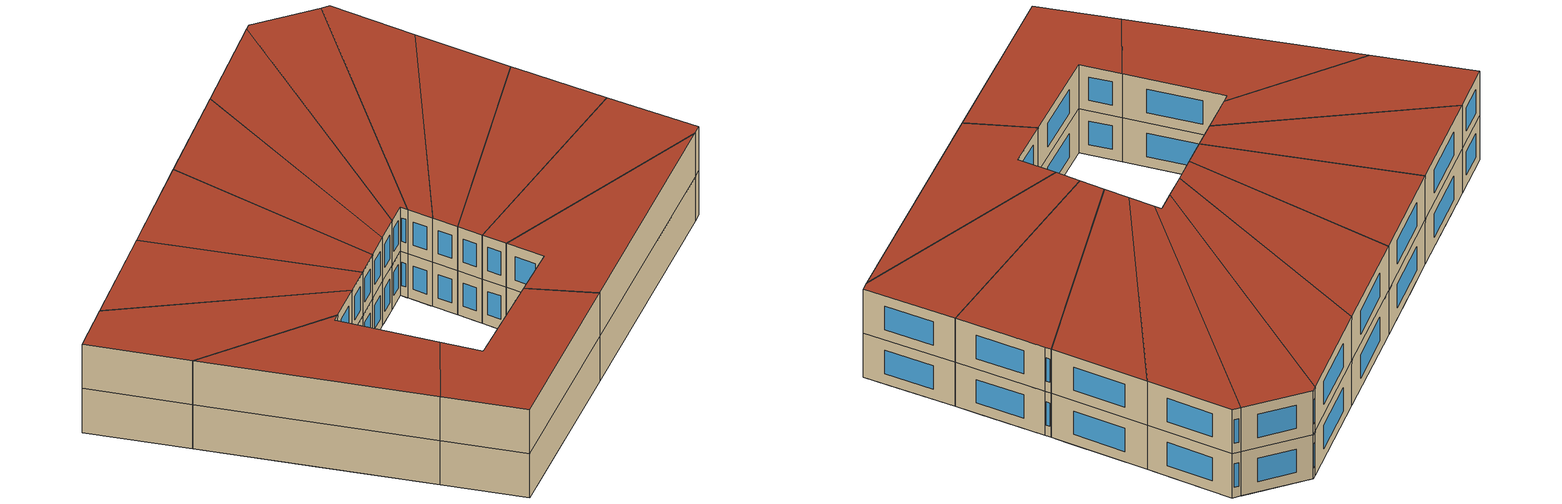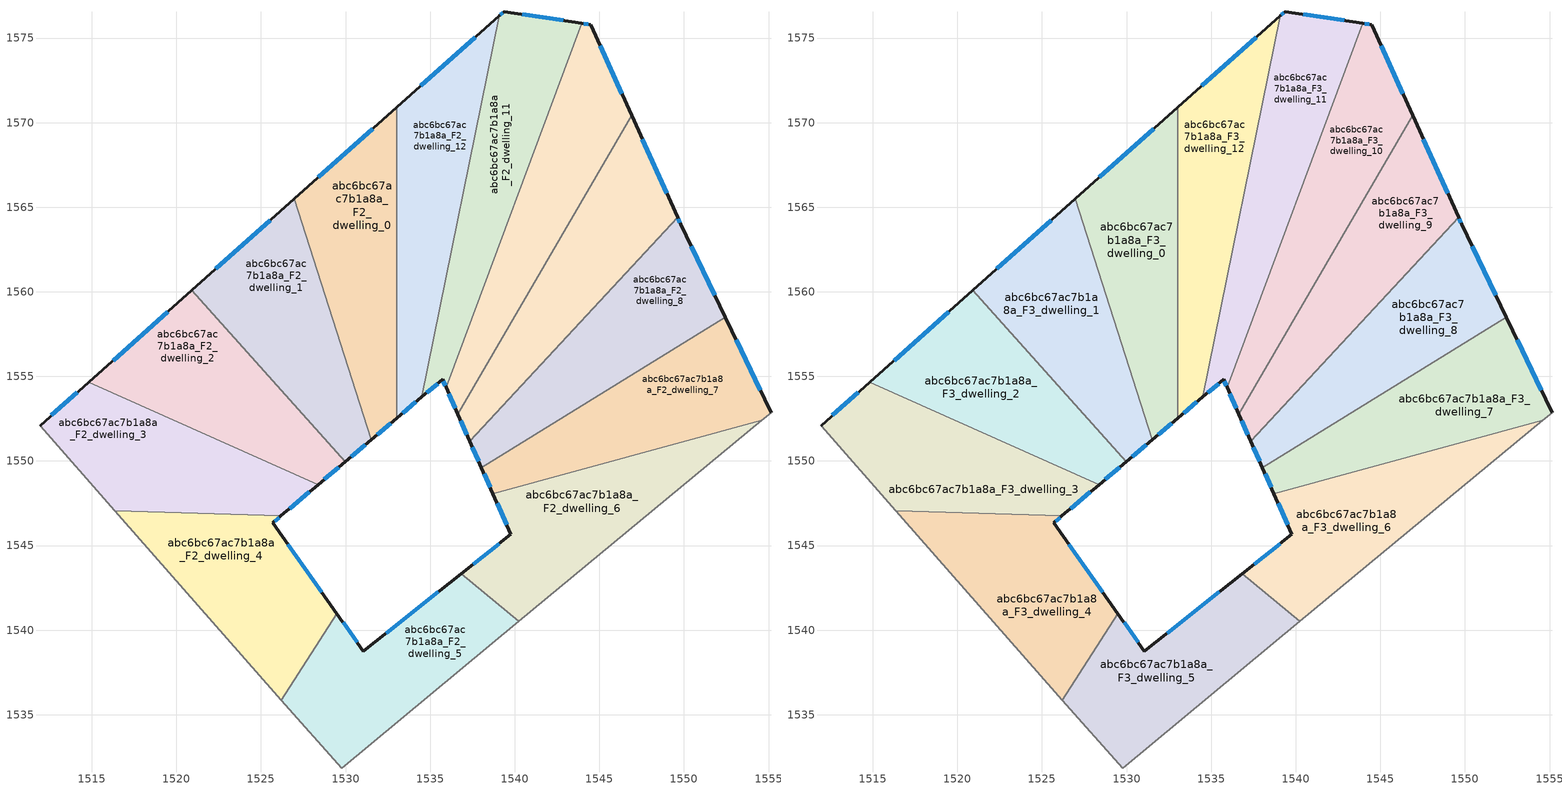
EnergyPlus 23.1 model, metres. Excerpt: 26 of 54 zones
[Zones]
abc6bc67ac7b1a8a_F2_dwelling_0
 floor to abc6bc67ac7b1a8a_F1_dwelling_0 (EU_floor_Construction): 1533.03,1570.91 1533.03,1552.54 1531.82,1551.51 1528.15,1566.55 z6
 floor to abc6bc67ac7b1a8a_F1_dwelling_1 (EU_floor_Construction): 1528.15,1566.55 1531.82,1551.51 1531.52,1551.26 1526.98,1565.5 z6
 wall outside (EU_wall_Construction): 1531.52,1551.26 1533.03,1552.54 / 1533.03,1570.91 1526.97,1565.5 z6:9
 wall to abc6bc67ac7b1a8a_F2_dwelling_1 (EU_wall_Construction): 1526.97,1565.5 1531.52,1551.26 z6:9
 wall to abc6bc67ac7b1a8a_F2_dwelling_12 (EU_wall_Construction): 1533.03,1552.54 1533.03,1570.91 z6:9
 window (EU_Window_Construction): 1531.88,1551.56 1532.68,1552.24 / 1531.61,1569.64 1528.4,1566.77 z6.7:8.3
abc6bc67ac7b1a8a_F2_dwelling_1
 floor to abc6bc67ac7b1a8a_F1_dwelling_1 (EU_floor_Construction): 1526.98,1565.5 1531.52,1551.26 1530.39,1550.3 1522.52,1561.53 z6
 floor to abc6bc67ac7b1a8a_F1_dwelling_2 (EU_floor_Construction): 1522.52,1561.53 1530.39,1550.3 1529.97,1549.95 1520.91,1560.09 z6
 wall outside (EU_wall_Construction): 1529.97,1549.95 1531.52,1551.26 / 1526.97,1565.5 1520.91,1560.09 z6:9
 wall to abc6bc67ac7b1a8a_F2_dwelling_2 (EU_wall_Construction): 1520.91,1560.09 1529.97,1549.95 z6:9
 window (EU_Window_Construction): 1530.34,1550.26 1531.16,1550.95 / 1525.55,1564.23 1522.33,1561.36 z6.7:8.3
abc6bc67ac7b1a8a_F2_dwelling_10
 floor adiabatic (EU_floor_Construction): 1544.48,1575.79 1546.65,1570.98 1536.58,1552.9 1535.94,1554.34 1543.95,1575.87 z6
 floor to abc6bc67ac7b1a8a_F1_dwelling_10 (EU_floor_Construction): 1546.65,1570.98 1546.9,1570.43 1536.64,1552.75 1536.58,1552.9 z6
 wall outside (EU_wall_Construction): 1535.94,1554.34 1536.64,1552.75 / 1546.9,1570.43 1544.48,1575.79 1543.95,1575.87 z6:9
 wall to abc6bc67ac7b1a8a_F2_dwelling_11 (EU_wall_Construction): 1543.95,1575.87 1535.94,1554.34 z6:9
 wall to abc6bc67ac7b1a8a_F2_dwelling_9 (EU_wall_Construction): 1536.64,1552.75 1546.9,1570.43 z6:9
 window (EU_Window_Construction): 1536.1,1553.97 1536.48,1553.13 / 1544.36,1575.81 1544.07,1575.86 / 1546.33,1571.69 1545.05,1574.54 z6.7:8.3
abc6bc67ac7b1a8a_F2_dwelling_11
 floor to abc6bc67ac7b1a8a_F1_dwelling_12 (EU_floor_Construction): 1543.85,1575.89 1535.92,1554.38 1535.73,1554.82 1534.58,1553.85 1539.39,1576.56 z6
 floor to abc6bc67ac7b1a8a_F1_dwelling_13 (EU_floor_Construction): 1539.39,1576.56 1534.58,1553.85 1534.51,1553.78 1539.08,1576.31 1539.37,1576.57 z6
 floor to abc6bc67ac7b1a8a_F1_dwelling_11 (EU_floor_Construction): 1543.95,1575.87 1535.94,1554.34 1535.92,1554.38 1543.85,1575.89 z6
 wall outside (EU_wall_Construction): 1534.51,1553.78 1535.73,1554.82 1535.94,1554.34 / 1543.95,1575.87 1539.37,1576.57 1539.08,1576.31 z6:9
 wall to abc6bc67ac7b1a8a_F2_dwelling_12 (EU_wall_Construction): 1539.08,1576.31 1534.51,1553.78 z6:9
 window (EU_Window_Construction): 1535.78,1554.71 1535.89,1554.46 / 1534.79,1554.03 1535.44,1554.57 / 1539.3,1576.51 1539.15,1576.37 / 1542.87,1576.04 1540.44,1576.4 z6.7:8.3
abc6bc67ac7b1a8a_F2_dwelling_12
 floor to abc6bc67ac7b1a8a_F1_dwelling_13 (EU_floor_Construction): 1539.08,1576.31 1534.51,1553.78 1533.22,1552.69 1533.78,1571.57 z6
 floor to abc6bc67ac7b1a8a_F1_dwelling_0 (EU_floor_Construction): 1533.78,1571.57 1533.22,1552.69 1533.03,1552.54 1533.03,1570.91 z6
 wall outside (EU_wall_Construction): 1533.03,1552.54 1534.51,1553.78 / 1539.08,1576.31 1533.03,1570.91 z6:9
 window (EU_Window_Construction): 1533.38,1552.83 1534.16,1553.49 / 1537.66,1575.04 1534.45,1572.18 z6.7:8.3
abc6bc67ac7b1a8a_F2_dwelling_2
 floor to abc6bc67ac7b1a8a_F1_dwelling_2 (EU_floor_Construction): 1520.91,1560.09 1529.97,1549.95 1528.92,1549.07 1516.88,1556.49 z6
 floor to abc6bc67ac7b1a8a_F1_dwelling_3 (EU_floor_Construction): 1528.92,1549.07 1528.38,1548.61 1514.83,1554.67 1516.88,1556.49 z6
 wall outside (EU_wall_Construction): 1528.38,1548.61 1529.97,1549.95 / 1520.91,1560.09 1514.83,1554.67 z6:9
 wall to abc6bc67ac7b1a8a_F2_dwelling_3 (EU_wall_Construction): 1514.83,1554.67 1528.38,1548.61 z6:9
 window (EU_Window_Construction): 1528.76,1548.92 1529.6,1549.64 / 1519.48,1558.82 1516.26,1555.94 z6.7:8.3
abc6bc67ac7b1a8a_F2_dwelling_3
 floor to abc6bc67ac7b1a8a_F1_dwelling_3 (EU_floor_Construction): 1528.38,1548.61 1527.4,1547.78 1512.88,1551.01 1511.94,1552.08 1514.83,1554.67 z6
 floor to abc6bc67ac7b1a8a_F1_dwelling_4 (EU_floor_Construction): 1527.4,1547.78 1526.18,1546.75 1516.36,1547.07 1512.88,1551.01 z6
 wall outside (EU_wall_Construction): 1526.18,1546.75 1528.38,1548.61 / 1514.83,1554.67 1511.94,1552.08 z6:9
 wall to abc6bc67ac7b1a8a_F2_dwelling_4 (EU_wall_Construction): 1516.35,1547.07 1526.18,1546.75 z6:9
 wall adiabatic (EU_wall_Construction): 1511.94,1552.08 1516.35,1547.07 z6:9
 window (EU_Window_Construction): 1526.7,1547.19 1527.87,1548.17 / 1514.15,1554.06 1512.62,1552.69 z6.7:8.3
abc6bc67ac7b1a8a_F2_dwelling_4
 floor to abc6bc67ac7b1a8a_F1_dwelling_4 (EU_floor_Construction): 1526.18,1546.75 1525.69,1546.34 1527.34,1544.01 1521.37,1541.36 1516.36,1547.07 z6
 floor to abc6bc67ac7b1a8a_F1_dwelling_5 (EU_floor_Construction): 1527.34,1544.01 1529.48,1540.98 1526.21,1535.86 1521.37,1541.36 z6
 wall outside (EU_wall_Construction): 1529.48,1540.98 1525.69,1546.34 1526.18,1546.75 z6:9
 wall to abc6bc67ac7b1a8a_F2_dwelling_5 (EU_wall_Construction): 1526.21,1535.86 1529.48,1540.98 z6:9
 wall adiabatic (EU_wall_Construction): 1516.35,1547.07 1526.21,1535.86 z6:9
 window (EU_Window_Construction): 1525.81,1546.43 1526.07,1546.65 / 1528.59,1542.24 1526.58,1545.08 z6.7:8.3
abc6bc67ac7b1a8a_F2_dwelling_5
 floor to abc6bc67ac7b1a8a_F1_dwelling_5 (EU_floor_Construction): 1532.24,1539.69 1531.49,1533.26 1529.76,1531.83 1526.21,1535.86 1529.48,1540.98 1531.06,1538.75 z6
 floor to abc6bc67ac7b1a8a_F1_dwelling_6 (EU_floor_Construction): 1540.25,1540.51 1531.49,1533.26 1532.24,1539.69 1536.85,1543.35 z6
 wall outside (EU_wall_Construction): 1536.85,1543.35 1531.06,1538.75 1529.48,1540.98 z6:9
 wall to abc6bc67ac7b1a8a_F2_dwelling_6 (EU_wall_Construction): 1540.25,1540.51 1536.85,1543.35 z6:9
 wall adiabatic (EU_wall_Construction): 1526.21,1535.86 1529.76,1531.83 1540.25,1540.51 z6:9
 window (EU_Window_Construction): 1530.69,1539.28 1529.85,1540.46 / 1535.49,1542.27 1532.42,1539.83 z6.7:8.3
abc6bc67ac7b1a8a_F2_dwelling_6
 floor to abc6bc67ac7b1a8a_F1_dwelling_6 (EU_floor_Construction): 1546.32,1545.54 1540.25,1540.51 1536.85,1543.35 1539.78,1545.67 1539.61,1546.04 z6
 floor to abc6bc67ac7b1a8a_F1_dwelling_7 (EU_floor_Construction): 1554.59,1552.4 1546.32,1545.54 1539.61,1546.04 1538.71,1548.08 z6
 wall outside (EU_wall_Construction): 1538.71,1548.08 1539.78,1545.67 1536.85,1543.35 z6:9
 wall to abc6bc67ac7b1a8a_F2_dwelling_7 (EU_wall_Construction): 1554.59,1552.4 1538.71,1548.08 z6:9
 wall adiabatic (EU_wall_Construction): 1540.25,1540.51 1554.59,1552.4 z6:9
 window (EU_Window_Construction): 1539.09,1545.12 1537.54,1543.89 / 1538.96,1547.51 1539.52,1546.23 z6.7:8.3
abc6bc67ac7b1a8a_F2_dwelling_7
 floor to abc6bc67ac7b1a8a_F1_dwelling_7 (EU_floor_Construction): 1554.41,1554.39 1555.15,1552.86 1554.59,1552.4 1538.71,1548.08 1538.5,1548.54 z6
 floor to abc6bc67ac7b1a8a_F1_dwelling_8 (EU_floor_Construction): 1552.45,1558.49 1554.41,1554.39 1538.5,1548.54 1538.03,1549.61 z6
 wall outside (EU_wall_Construction): 1538.03,1549.61 1538.71,1548.08 / 1555.15,1552.86 1552.45,1558.49 z6:9
 wall to abc6bc67ac7b1a8a_F2_dwelling_8 (EU_wall_Construction): 1552.45,1558.49 1538.03,1549.61 z6:9
 wall adiabatic (EU_wall_Construction): 1554.59,1552.4 1555.15,1552.86 z6:9
 window (EU_Window_Construction): 1538.19,1549.25 1538.55,1548.44 / 1554.51,1554.18 1553.08,1557.17 z6.7:8.3
abc6bc67ac7b1a8a_F2_dwelling_8
 floor to abc6bc67ac7b1a8a_F1_dwelling_8 (EU_floor_Construction): 1551.78,1559.88 1552.45,1558.49 1538.03,1549.61 1537.87,1549.97 z6
 floor to abc6bc67ac7b1a8a_F1_dwelling_9 (EU_floor_Construction): 1549.81,1564 1551.78,1559.88 1537.87,1549.97 1537.34,1551.17 1549.62,1564.41 z6
 wall outside (EU_wall_Construction): 1537.34,1551.17 1538.03,1549.61 / 1552.45,1558.49 1549.81,1564 1549.62,1564.41 z6:9
 wall to abc6bc67ac7b1a8a_F2_dwelling_9 (EU_wall_Construction): 1549.62,1564.41 1537.34,1551.17 z6:9
 window (EU_Window_Construction): 1537.5,1550.81 1537.87,1549.98 / 1549.77,1564.09 1549.67,1564.31 / 1551.83,1559.78 1550.43,1562.7 z6.7:8.3
abc6bc67ac7b1a8a_F2_dwelling_9
 floor to abc6bc67ac7b1a8a_F1_dwelling_10 (EU_floor_Construction): 1546.9,1570.43 1549.18,1565.39 1537.23,1551.43 1536.64,1552.75 z6
 floor to abc6bc67ac7b1a8a_F1_dwelling_9 (EU_floor_Construction): 1549.18,1565.39 1549.62,1564.41 1537.34,1551.17 1537.23,1551.43 z6
 wall outside (EU_wall_Construction): 1536.64,1552.75 1537.34,1551.17 / 1549.62,1564.41 1546.9,1570.43 z6:9
 window (EU_Window_Construction): 1536.81,1552.38 1537.18,1551.54 / 1548.98,1565.82 1547.54,1569.02 z6.7:8.3
abc6bc67ac7b1a8a_F3_dwelling_0
 floor to abc6bc67ac7b1a8a_F2_dwelling_0 (EU_floor_Construction): 1533.03,1570.91 1533.03,1552.54 1531.52,1551.26 1526.97,1565.5 z9
 wall outside (EU_wall_Construction): 1531.52,1551.26 1533.03,1552.54 / 1533.03,1570.91 1526.97,1565.5 z9:12
 wall to abc6bc67ac7b1a8a_F3_dwelling_1 (EU_wall_Construction): 1526.97,1565.5 1531.52,1551.26 z9:12
 wall to abc6bc67ac7b1a8a_F3_dwelling_12 (EU_wall_Construction): 1533.03,1552.54 1533.03,1570.91 z9:12
 window (EU_Window_Construction): 1531.88,1551.56 1532.68,1552.24 / 1531.61,1569.64 1528.4,1566.77 z9.7:11.3
 roof outside (EU_roof_Construction): 1533.03,1552.54 1533.03,1570.91 1526.97,1565.5 1531.52,1551.26 z12
abc6bc67ac7b1a8a_F3_dwelling_1
 floor to abc6bc67ac7b1a8a_F2_dwelling_1 (EU_floor_Construction): 1526.97,1565.5 1531.52,1551.26 1529.97,1549.95 1520.91,1560.09 z9
 wall outside (EU_wall_Construction): 1529.97,1549.95 1531.52,1551.26 / 1526.97,1565.5 1520.91,1560.09 z9:12
 wall to abc6bc67ac7b1a8a_F3_dwelling_2 (EU_wall_Construction): 1520.91,1560.09 1529.97,1549.95 z9:12
 window (EU_Window_Construction): 1530.34,1550.26 1531.16,1550.95 / 1525.55,1564.23 1522.33,1561.36 z9.7:11.3
 roof outside (EU_roof_Construction): 1531.52,1551.26 1526.97,1565.5 1520.91,1560.09 1529.97,1549.95 z12
abc6bc67ac7b1a8a_F3_dwelling_10
 floor to abc6bc67ac7b1a8a_F2_dwelling_10 (EU_floor_Construction): 1544.48,1575.79 1546.9,1570.43 1536.64,1552.75 1535.94,1554.34 1543.95,1575.87 z9
 wall outside (EU_wall_Construction): 1535.94,1554.34 1536.64,1552.75 / 1546.9,1570.43 1544.48,1575.79 1543.95,1575.87 z9:12
 wall to abc6bc67ac7b1a8a_F3_dwelling_11 (EU_wall_Construction): 1543.95,1575.87 1535.94,1554.34 z9:12
 wall to abc6bc67ac7b1a8a_F3_dwelling_9 (EU_wall_Construction): 1536.64,1552.75 1546.9,1570.43 z9:12
 window (EU_Window_Construction): 1536.1,1553.97 1536.48,1553.13 / 1544.36,1575.81 1544.07,1575.86 / 1546.33,1571.69 1545.05,1574.54 z9.7:11.3
 roof outside (EU_roof_Construction): 1536.64,1552.75 1546.9,1570.43 1544.48,1575.79 1543.95,1575.87 1535.94,1554.34 z12
abc6bc67ac7b1a8a_F3_dwelling_11
 floor to abc6bc67ac7b1a8a_F2_dwelling_11 (EU_floor_Construction): 1543.95,1575.87 1535.94,1554.34 1535.73,1554.82 1534.51,1553.78 1539.08,1576.31 1539.37,1576.57 z9
 wall outside (EU_wall_Construction): 1534.51,1553.78 1535.73,1554.82 1535.94,1554.34 / 1543.95,1575.87 1539.37,1576.57 1539.08,1576.31 z9:12
 wall to abc6bc67ac7b1a8a_F3_dwelling_12 (EU_wall_Construction): 1539.08,1576.31 1534.51,1553.78 z9:12
 window (EU_Window_Construction): 1535.78,1554.71 1535.89,1554.46 / 1534.79,1554.03 1535.44,1554.57 / 1539.3,1576.51 1539.15,1576.37 / 1542.87,1576.04 1540.44,1576.4 z9.7:11.3
 roof outside (EU_roof_Construction): 1535.94,1554.34 1543.95,1575.87 1539.37,1576.57 1539.08,1576.31 1534.51,1553.78 1535.73,1554.82 z12
abc6bc67ac7b1a8a_F3_dwelling_12
 floor to abc6bc67ac7b1a8a_F2_dwelling_12 (EU_floor_Construction): 1539.08,1576.31 1534.51,1553.78 1533.03,1552.54 1533.03,1570.91 z9
 wall outside (EU_wall_Construction): 1533.03,1552.54 1534.51,1553.78 / 1539.08,1576.31 1533.03,1570.91 z9:12
 window (EU_Window_Construction): 1533.38,1552.83 1534.16,1553.49 / 1537.66,1575.04 1534.45,1572.18 z9.7:11.3
 roof outside (EU_roof_Construction): 1534.51,1553.78 1539.08,1576.31 1533.03,1570.91 1533.03,1552.54 z12
abc6bc67ac7b1a8a_F3_dwelling_2
 floor to abc6bc67ac7b1a8a_F2_dwelling_2 (EU_floor_Construction): 1520.91,1560.09 1529.97,1549.95 1528.38,1548.61 1514.83,1554.67 z9
 wall outside (EU_wall_Construction): 1528.38,1548.61 1529.97,1549.95 / 1520.91,1560.09 1514.83,1554.67 z9:12
 wall to abc6bc67ac7b1a8a_F3_dwelling_3 (EU_wall_Construction): 1514.83,1554.67 1528.38,1548.61 z9:12
 window (EU_Window_Construction): 1528.76,1548.92 1529.6,1549.64 / 1519.48,1558.82 1516.26,1555.94 z9.7:11.3
 roof outside (EU_roof_Construction): 1529.97,1549.95 1520.91,1560.09 1514.83,1554.67 1528.38,1548.61 z12
abc6bc67ac7b1a8a_F3_dwelling_3
 floor to abc6bc67ac7b1a8a_F2_dwelling_3 (EU_floor_Construction): 1528.38,1548.61 1526.18,1546.75 1516.35,1547.07 1511.94,1552.08 1514.83,1554.67 z9
 wall outside (EU_wall_Construction): 1526.18,1546.75 1528.38,1548.61 / 1514.83,1554.67 1511.94,1552.08 z9:12
 wall to abc6bc67ac7b1a8a_F3_dwelling_4 (EU_wall_Construction): 1516.35,1547.07 1526.18,1546.75 z9:12
 wall adiabatic (EU_wall_Construction): 1511.94,1552.08 1516.35,1547.07 z9:12
 window (EU_Window_Construction): 1526.7,1547.19 1527.87,1548.17 / 1514.15,1554.06 1512.62,1552.69 z9.7:11.3
 roof outside (EU_roof_Construction): 1528.38,1548.61 1514.83,1554.67 1511.94,1552.08 1516.35,1547.07 1526.18,1546.75 z12
abc6bc67ac7b1a8a_F3_dwelling_4
 floor to abc6bc67ac7b1a8a_F2_dwelling_4 (EU_floor_Construction): 1526.18,1546.75 1525.69,1546.34 1529.48,1540.98 1526.21,1535.86 1516.35,1547.07 z9
 wall outside (EU_wall_Construction): 1529.48,1540.98 1525.69,1546.34 1526.18,1546.75 z9:12
 wall to abc6bc67ac7b1a8a_F3_dwelling_5 (EU_wall_Construction): 1526.21,1535.86 1529.48,1540.98 z9:12
 wall adiabatic (EU_wall_Construction): 1516.35,1547.07 1526.21,1535.86 z9:12
 window (EU_Window_Construction): 1525.81,1546.43 1526.07,1546.65 / 1528.59,1542.24 1526.58,1545.08 z9.7:11.3
 roof outside (EU_roof_Construction): 1526.21,1535.86 1529.48,1540.98 1525.69,1546.34 1526.18,1546.75 1516.35,1547.07 z12
abc6bc67ac7b1a8a_F3_dwelling_5
 floor to abc6bc67ac7b1a8a_F2_dwelling_5 (EU_floor_Construction): 1540.25,1540.51 1529.76,1531.83 1526.21,1535.86 1529.48,1540.98 1531.06,1538.75 1536.85,1543.35 z9
 wall outside (EU_wall_Construction): 1536.85,1543.35 1531.06,1538.75 1529.48,1540.98 z9:12
 wall to abc6bc67ac7b1a8a_F3_dwelling_6 (EU_wall_Construction): 1540.25,1540.51 1536.85,1543.35 z9:12
 wall adiabatic (EU_wall_Construction): 1526.21,1535.86 1529.76,1531.83 1540.25,1540.51 z9:12
 window (EU_Window_Construction): 1530.69,1539.28 1529.85,1540.46 / 1535.49,1542.27 1532.42,1539.83 z9.7:11.3
 roof outside (EU_roof_Construction): 1540.25,1540.51 1536.85,1543.35 1531.06,1538.75 1529.48,1540.98 1526.21,1535.86 1529.76,1531.83 z12
abc6bc67ac7b1a8a_F3_dwelling_6
 floor to abc6bc67ac7b1a8a_F2_dwelling_6 (EU_floor_Construction): 1554.59,1552.4 1540.25,1540.51 1536.85,1543.35 1539.78,1545.67 1538.71,1548.08 z9
 wall outside (EU_wall_Construction): 1538.71,1548.08 1539.78,1545.67 1536.85,1543.35 z9:12
 wall to abc6bc67ac7b1a8a_F3_dwelling_7 (EU_wall_Construction): 1554.59,1552.4 1538.71,1548.08 z9:12
 wall adiabatic (EU_wall_Construction): 1540.25,1540.51 1554.59,1552.4 z9:12
 window (EU_Window_Construction): 1539.09,1545.12 1537.54,1543.89 / 1538.96,1547.51 1539.52,1546.23 z9.7:11.3
 roof outside (EU_roof_Construction): 1554.59,1552.4 1538.71,1548.08 1539.78,1545.67 1536.85,1543.35 1540.25,1540.51 z12
abc6bc67ac7b1a8a_F3_dwelling_7
 floor to abc6bc67ac7b1a8a_F2_dwelling_7 (EU_floor_Construction): 1552.45,1558.49 1555.15,1552.86 1554.59,1552.4 1538.71,1548.08 1538.03,1549.61 z9
 wall outside (EU_wall_Construction): 1538.03,1549.61 1538.71,1548.08 / 1555.15,1552.86 1552.45,1558.49 z9:12
 wall to abc6bc67ac7b1a8a_F3_dwelling_8 (EU_wall_Construction): 1552.45,1558.49 1538.03,1549.61 z9:12
 wall adiabatic (EU_wall_Construction): 1554.59,1552.4 1555.15,1552.86 z9:12
 window (EU_Window_Construction): 1538.19,1549.25 1538.55,1548.44 / 1554.51,1554.18 1553.08,1557.17 z9.7:11.3
 roof outside (EU_roof_Construction): 1554.59,1552.4 1555.15,1552.86 1552.45,1558.49 1538.03,1549.61 1538.71,1548.08 z12
abc6bc67ac7b1a8a_F3_dwelling_8
 floor to abc6bc67ac7b1a8a_F2_dwelling_8 (EU_floor_Construction): 1549.81,1564 1552.45,1558.49 1538.03,1549.61 1537.34,1551.17 1549.62,1564.41 z9
 wall outside (EU_wall_Construction): 1537.34,1551.17 1538.03,1549.61 / 1552.45,1558.49 1549.81,1564 1549.62,1564.41 z9:12
 wall to abc6bc67ac7b1a8a_F3_dwelling_9 (EU_wall_Construction): 1549.62,1564.41 1537.34,1551.17 z9:12
 window (EU_Window_Construction): 1537.5,1550.81 1537.87,1549.98 / 1549.77,1564.09 1549.67,1564.31 / 1551.83,1559.78 1550.43,1562.7 z9.7:11.3
 roof outside (EU_roof_Construction): 1552.45,1558.49 1549.81,1564 1549.62,1564.41 1537.34,1551.17 1538.03,1549.61 z12
abc6bc67ac7b1a8a_F3_dwelling_9
 floor to abc6bc67ac7b1a8a_F2_dwelling_9 (EU_floor_Construction): 1546.9,1570.43 1549.62,1564.41 1537.34,1551.17 1536.64,1552.75 z9
 wall outside (EU_wall_Construction): 1536.64,1552.75 1537.34,1551.17 / 1549.62,1564.41 1546.9,1570.43 z9:12
 window (EU_Window_Construction): 1536.81,1552.38 1537.18,1551.54 / 1548.98,1565.82 1547.54,1569.02 z9.7:11.3
 roof outside (EU_roof_Construction): 1537.34,1551.17 1549.62,1564.41 1546.9,1570.43 1536.64,1552.75 z12
[Building]
EU S2 Campaign: North Axis=0; Terrain=City; Solar Distribution=FullExterior
[Site:Location]
Budapest.Ferenc.Liszt.Intl.AP: Latitude=47.437; Longitude=19.256; Time Zone=1; Elevation=185
[SizingPeriod:WeatherFileDays]
AnnualSizingPeriod: Begin Month=1; Begin Day of Month=1; End Month=12; End Day of Month=31; Day of Week for Start Day=Monday; Use Weather File Daylight Saving Period=No; Use Weather File Rain and Snow Indicators=No
[MATERIAL]
EU_InternalMass_Material: Roughness=MediumRough; Thickness=0.1; Conductivity=1; Density=1800; Specific Heat=900; Thermal Absorptance=0.9; Solar Absorptance=0.7; Visible Absorptance=0.7
[MATERIAL:NOMASS] Roughness=MediumRough; Thermal Absorptance=0.9; Solar Absorptance=0.7; Visible Absorptance=0.7
Name | Thermal Resistance
EU_wall_NoMass | 0.832559
EU_roof_NoMass | 1.39638
EU_floor_NoMass | 0.872794
[WINDOWMATERIAL:SIMPLEGLAZINGSYSTEM]
EU_Window_SimpleGlazing: UFactor=2.79869; Solar Heat Gain Coefficient=0.75; Visible Transmittance=0.75
[CONSTRUCTION]
EU_wall_Construction: EU_wall_NoMass
EU_roof_Construction: EU_roof_NoMass
EU_floor_Construction: EU_floor_NoMass
EU_Window_Construction: EU_Window_SimpleGlazing
EU_InternalMass_Construction: EU_InternalMass_Material
[ZONE] Type=1; Multiplier=1; Ceiling Height=autocalculate; Floor Area=autocalculate; Part of Total Floor Area=Yes
Name | Volume
abc6bc67ac7b1a8a_F2_dwelling_0; abc6bc67ac7b1a8a_F3_dwelling_0 | 207.898
abc6bc67ac7b1a8a_F2_dwelling_1; abc6bc67ac7b1a8a_F3_dwelling_1; abc6bc67ac7b1a8a_F2_dwelling_10; abc6bc67ac7b1a8a_F3_dwelling_10 | 207.901
abc6bc67ac7b1a8a_F2_dwelling_11; abc6bc67ac7b1a8a_F3_dwelling_11 | 207.895
abc6bc67ac7b1a8a_F2_dwelling_12; abc6bc67ac7b1a8a_F3_dwelling_12 | 207.916
abc6bc67ac7b1a8a_F2_dwelling_2; abc6bc67ac7b1a8a_F3_dwelling_2 | 207.885
abc6bc67ac7b1a8a_F2_dwelling_3; abc6bc67ac7b1a8a_F3_dwelling_3 | 207.913
abc6bc67ac7b1a8a_F2_dwelling_4; abc6bc67ac7b1a8a_F3_dwelling_4 | 207.905
abc6bc67ac7b1a8a_F2_dwelling_5; abc6bc67ac7b1a8a_F3_dwelling_5 | 207.902
abc6bc67ac7b1a8a_F2_dwelling_6; abc6bc67ac7b1a8a_F3_dwelling_6 | 207.888
abc6bc67ac7b1a8a_F2_dwelling_7; abc6bc67ac7b1a8a_F3_dwelling_7 | 207.868
abc6bc67ac7b1a8a_F2_dwelling_8; abc6bc67ac7b1a8a_F3_dwelling_8 | 207.928
abc6bc67ac7b1a8a_F2_dwelling_9; abc6bc67ac7b1a8a_F3_dwelling_9 | 207.87
[INTERNALMASS] Construction=EU_InternalMass_Construction
Name | Zone or ZoneList | Surface Area
abc6bc67ac7b1a8a_F2_dwelling_0_EU_InternalMass | abc6bc67ac7b1a8a_F2_dwelling_0 | 69.2994
abc6bc67ac7b1a8a_F2_dwelling_1_EU_InternalMass | abc6bc67ac7b1a8a_F2_dwelling_1 | 69.3004
abc6bc67ac7b1a8a_F2_dwelling_2_EU_InternalMass | abc6bc67ac7b1a8a_F2_dwelling_2 | 69.2949
abc6bc67ac7b1a8a_F2_dwelling_3_EU_InternalMass | abc6bc67ac7b1a8a_F2_dwelling_3 | 69.3044
abc6bc67ac7b1a8a_F2_dwelling_4_EU_InternalMass | abc6bc67ac7b1a8a_F2_dwelling_4 | 69.3019
abc6bc67ac7b1a8a_F2_dwelling_5_EU_InternalMass | abc6bc67ac7b1a8a_F2_dwelling_5 | 69.3006
abc6bc67ac7b1a8a_F2_dwelling_6_EU_InternalMass | abc6bc67ac7b1a8a_F2_dwelling_6 | 69.2961
abc6bc67ac7b1a8a_F2_dwelling_7_EU_InternalMass | abc6bc67ac7b1a8a_F2_dwelling_7 | 69.289
abc6bc67ac7b1a8a_F2_dwelling_8_EU_InternalMass | abc6bc67ac7b1a8a_F2_dwelling_8 | 69.3094
abc6bc67ac7b1a8a_F2_dwelling_9_EU_InternalMass | abc6bc67ac7b1a8a_F2_dwelling_9 | 69.2903
abc6bc67ac7b1a8a_F2_dwelling_10_EU_InternalMass | abc6bc67ac7b1a8a_F2_dwelling_10 | 69.3002
abc6bc67ac7b1a8a_F2_dwelling_11_EU_InternalMass | abc6bc67ac7b1a8a_F2_dwelling_11 | 69.2985
abc6bc67ac7b1a8a_F2_dwelling_12_EU_InternalMass | abc6bc67ac7b1a8a_F2_dwelling_12 | 69.3054
abc6bc67ac7b1a8a_F3_dwelling_0_EU_InternalMass | abc6bc67ac7b1a8a_F3_dwelling_0 | 69.2994
abc6bc67ac7b1a8a_F3_dwelling_1_EU_InternalMass | abc6bc67ac7b1a8a_F3_dwelling_1 | 69.3004
abc6bc67ac7b1a8a_F3_dwelling_2_EU_InternalMass | abc6bc67ac7b1a8a_F3_dwelling_2 | 69.2949
abc6bc67ac7b1a8a_F3_dwelling_3_EU_InternalMass | abc6bc67ac7b1a8a_F3_dwelling_3 | 69.3044
abc6bc67ac7b1a8a_F3_dwelling_4_EU_InternalMass | abc6bc67ac7b1a8a_F3_dwelling_4 | 69.3019
abc6bc67ac7b1a8a_F3_dwelling_5_EU_InternalMass | abc6bc67ac7b1a8a_F3_dwelling_5 | 69.3006
abc6bc67ac7b1a8a_F3_dwelling_6_EU_InternalMass | abc6bc67ac7b1a8a_F3_dwelling_6 | 69.2961
abc6bc67ac7b1a8a_F3_dwelling_7_EU_InternalMass | abc6bc67ac7b1a8a_F3_dwelling_7 | 69.289
abc6bc67ac7b1a8a_F3_dwelling_8_EU_InternalMass | abc6bc67ac7b1a8a_F3_dwelling_8 | 69.3094
abc6bc67ac7b1a8a_F3_dwelling_9_EU_InternalMass | abc6bc67ac7b1a8a_F3_dwelling_9 | 69.2903
abc6bc67ac7b1a8a_F3_dwelling_10_EU_InternalMass | abc6bc67ac7b1a8a_F3_dwelling_10 | 69.3002
abc6bc67ac7b1a8a_F3_dwelling_11_EU_InternalMass | abc6bc67ac7b1a8a_F3_dwelling_11 | 69.2985
abc6bc67ac7b1a8a_F3_dwelling_12_EU_InternalMass | abc6bc67ac7b1a8a_F3_dwelling_12 | 69.3054
[OTHEREQUIPMENT] Fuel Type=Electricity; Design Level Calculation Method=Watts/Area; Power per Zone Floor Area=1; Fraction Latent=0; Fraction Radiant=0; Fraction Lost=0; Carbon Dioxide Generation Rate=0; EndUse Subcategory=EU_Step8_InternalGains
Name | Zone or ZoneList or Space or SpaceList | Schedule
EU_Step8_InternalGain_abc6bc67ac7b1a8a_F2_dwelling_0_f000 | abc6bc67ac7b1a8a_F2_dwelling_0 | EU_Step8_GainSchedule_abc6bc67ac7b1a8a_F2_dwelling_0_f000
EU_Step8_InternalGain_abc6bc67ac7b1a8a_F2_dwelling_1_f000 | abc6bc67ac7b1a8a_F2_dwelling_1 | EU_Step8_GainSchedule_abc6bc67ac7b1a8a_F2_dwelling_1_f000
EU_Step8_InternalGain_abc6bc67ac7b1a8a_F2_dwelling_2_f000 | abc6bc67ac7b1a8a_F2_dwelling_2 | EU_Step8_GainSchedule_abc6bc67ac7b1a8a_F2_dwelling_2_f000
EU_Step8_InternalGain_abc6bc67ac7b1a8a_F2_dwelling_3_f000 | abc6bc67ac7b1a8a_F2_dwelling_3 | EU_Step8_GainSchedule_abc6bc67ac7b1a8a_F2_dwelling_3_f000
EU_Step8_InternalGain_abc6bc67ac7b1a8a_F2_dwelling_4_f000 | abc6bc67ac7b1a8a_F2_dwelling_4 | EU_Step8_GainSchedule_abc6bc67ac7b1a8a_F2_dwelling_4_f000
EU_Step8_InternalGain_abc6bc67ac7b1a8a_F2_dwelling_5_f000 | abc6bc67ac7b1a8a_F2_dwelling_5 | EU_Step8_GainSchedule_abc6bc67ac7b1a8a_F2_dwelling_5_f000
EU_Step8_InternalGain_abc6bc67ac7b1a8a_F2_dwelling_6_f000 | abc6bc67ac7b1a8a_F2_dwelling_6 | EU_Step8_GainSchedule_abc6bc67ac7b1a8a_F2_dwelling_6_f000
EU_Step8_InternalGain_abc6bc67ac7b1a8a_F2_dwelling_7_f000 | abc6bc67ac7b1a8a_F2_dwelling_7 | EU_Step8_GainSchedule_abc6bc67ac7b1a8a_F2_dwelling_7_f000
EU_Step8_InternalGain_abc6bc67ac7b1a8a_F2_dwelling_8_f000 | abc6bc67ac7b1a8a_F2_dwelling_8 | EU_Step8_GainSchedule_abc6bc67ac7b1a8a_F2_dwelling_8_f000
EU_Step8_InternalGain_abc6bc67ac7b1a8a_F2_dwelling_9_f000 | abc6bc67ac7b1a8a_F2_dwelling_9 | EU_Step8_GainSchedule_abc6bc67ac7b1a8a_F2_dwelling_9_f000
EU_Step8_InternalGain_abc6bc67ac7b1a8a_F2_dwelling_10_f000 | abc6bc67ac7b1a8a_F2_dwelling_10 | EU_Step8_GainSchedule_abc6bc67ac7b1a8a_F2_dwelling_10_f000
EU_Step8_InternalGain_abc6bc67ac7b1a8a_F2_dwelling_11_f000 | abc6bc67ac7b1a8a_F2_dwelling_11 | EU_Step8_GainSchedule_abc6bc67ac7b1a8a_F2_dwelling_11_f000
EU_Step8_InternalGain_abc6bc67ac7b1a8a_F2_dwelling_12_f000 | abc6bc67ac7b1a8a_F2_dwelling_12 | EU_Step8_GainSchedule_abc6bc67ac7b1a8a_F2_dwelling_12_f000
EU_Step8_InternalGain_abc6bc67ac7b1a8a_F3_dwelling_0_f000 | abc6bc67ac7b1a8a_F3_dwelling_0 | EU_Step8_GainSchedule_abc6bc67ac7b1a8a_F3_dwelling_0_f000
EU_Step8_InternalGain_abc6bc67ac7b1a8a_F3_dwelling_1_f000 | abc6bc67ac7b1a8a_F3_dwelling_1 | EU_Step8_GainSchedule_abc6bc67ac7b1a8a_F3_dwelling_1_f000
EU_Step8_InternalGain_abc6bc67ac7b1a8a_F3_dwelling_2_f000 | abc6bc67ac7b1a8a_F3_dwelling_2 | EU_Step8_GainSchedule_abc6bc67ac7b1a8a_F3_dwelling_2_f000
EU_Step8_InternalGain_abc6bc67ac7b1a8a_F3_dwelling_3_f000 | abc6bc67ac7b1a8a_F3_dwelling_3 | EU_Step8_GainSchedule_abc6bc67ac7b1a8a_F3_dwelling_3_f000
EU_Step8_InternalGain_abc6bc67ac7b1a8a_F3_dwelling_4_f000 | abc6bc67ac7b1a8a_F3_dwelling_4 | EU_Step8_GainSchedule_abc6bc67ac7b1a8a_F3_dwelling_4_f000
EU_Step8_InternalGain_abc6bc67ac7b1a8a_F3_dwelling_5_f000 | abc6bc67ac7b1a8a_F3_dwelling_5 | EU_Step8_GainSchedule_abc6bc67ac7b1a8a_F3_dwelling_5_f000
EU_Step8_InternalGain_abc6bc67ac7b1a8a_F3_dwelling_6_f000 | abc6bc67ac7b1a8a_F3_dwelling_6 | EU_Step8_GainSchedule_abc6bc67ac7b1a8a_F3_dwelling_6_f000
EU_Step8_InternalGain_abc6bc67ac7b1a8a_F3_dwelling_7_f000 | abc6bc67ac7b1a8a_F3_dwelling_7 | EU_Step8_GainSchedule_abc6bc67ac7b1a8a_F3_dwelling_7_f000
EU_Step8_InternalGain_abc6bc67ac7b1a8a_F3_dwelling_8_f000 | abc6bc67ac7b1a8a_F3_dwelling_8 | EU_Step8_GainSchedule_abc6bc67ac7b1a8a_F3_dwelling_8_f000
EU_Step8_InternalGain_abc6bc67ac7b1a8a_F3_dwelling_9_f000 | abc6bc67ac7b1a8a_F3_dwelling_9 | EU_Step8_GainSchedule_abc6bc67ac7b1a8a_F3_dwelling_9_f000
EU_Step8_InternalGain_abc6bc67ac7b1a8a_F3_dwelling_10_f000 | abc6bc67ac7b1a8a_F3_dwelling_10 | EU_Step8_GainSchedule_abc6bc67ac7b1a8a_F3_dwelling_10_f000
EU_Step8_InternalGain_abc6bc67ac7b1a8a_F3_dwelling_11_f000 | abc6bc67ac7b1a8a_F3_dwelling_11 | EU_Step8_GainSchedule_abc6bc67ac7b1a8a_F3_dwelling_11_f000
EU_Step8_InternalGain_abc6bc67ac7b1a8a_F3_dwelling_12_f000 | abc6bc67ac7b1a8a_F3_dwelling_12 | EU_Step8_GainSchedule_abc6bc67ac7b1a8a_F3_dwelling_12_f000
[ZONEVENTILATION:DESIGNFLOWRATE] Schedule=EU_AlwaysOn; Design Flow Rate Calculation Method=AirChanges/Hour; Air Changes per Hour=0.475469; Ventilation Type=Natural; Fan Pressure Rise=0; Fan Total Efficiency=1; Constant Term Coefficient=1; Temperature Term Coefficient=0; Velocity Term Coefficient=0; Velocity Squared Term Coefficient=0; Minimum Indoor Temperature=-100; Maximum Indoor Temperature=100; Delta Temperature=-100; Minimum Outdoor Temperature=-100; Maximum Outdoor Temperature=100; Maximum Wind Speed=40
Name | Zone or ZoneList or Space or SpaceList
EU_ConstantAir_abc6bc67ac7b1a8a_F2_dwelling_0 | abc6bc67ac7b1a8a_F2_dwelling_0
EU_ConstantAir_abc6bc67ac7b1a8a_F2_dwelling_1 | abc6bc67ac7b1a8a_F2_dwelling_1
EU_ConstantAir_abc6bc67ac7b1a8a_F2_dwelling_2 | abc6bc67ac7b1a8a_F2_dwelling_2
EU_ConstantAir_abc6bc67ac7b1a8a_F2_dwelling_3 | abc6bc67ac7b1a8a_F2_dwelling_3
EU_ConstantAir_abc6bc67ac7b1a8a_F2_dwelling_4 | abc6bc67ac7b1a8a_F2_dwelling_4
EU_ConstantAir_abc6bc67ac7b1a8a_F2_dwelling_5 | abc6bc67ac7b1a8a_F2_dwelling_5
EU_ConstantAir_abc6bc67ac7b1a8a_F2_dwelling_6 | abc6bc67ac7b1a8a_F2_dwelling_6
EU_ConstantAir_abc6bc67ac7b1a8a_F2_dwelling_7 | abc6bc67ac7b1a8a_F2_dwelling_7
EU_ConstantAir_abc6bc67ac7b1a8a_F2_dwelling_8 | abc6bc67ac7b1a8a_F2_dwelling_8
EU_ConstantAir_abc6bc67ac7b1a8a_F2_dwelling_9 | abc6bc67ac7b1a8a_F2_dwelling_9
EU_ConstantAir_abc6bc67ac7b1a8a_F2_dwelling_10 | abc6bc67ac7b1a8a_F2_dwelling_10
EU_ConstantAir_abc6bc67ac7b1a8a_F2_dwelling_11 | abc6bc67ac7b1a8a_F2_dwelling_11
EU_ConstantAir_abc6bc67ac7b1a8a_F2_dwelling_12 | abc6bc67ac7b1a8a_F2_dwelling_12
EU_ConstantAir_abc6bc67ac7b1a8a_F3_dwelling_0 | abc6bc67ac7b1a8a_F3_dwelling_0
EU_ConstantAir_abc6bc67ac7b1a8a_F3_dwelling_1 | abc6bc67ac7b1a8a_F3_dwelling_1
EU_ConstantAir_abc6bc67ac7b1a8a_F3_dwelling_2 | abc6bc67ac7b1a8a_F3_dwelling_2
EU_ConstantAir_abc6bc67ac7b1a8a_F3_dwelling_3 | abc6bc67ac7b1a8a_F3_dwelling_3
EU_ConstantAir_abc6bc67ac7b1a8a_F3_dwelling_4 | abc6bc67ac7b1a8a_F3_dwelling_4
EU_ConstantAir_abc6bc67ac7b1a8a_F3_dwelling_5 | abc6bc67ac7b1a8a_F3_dwelling_5
EU_ConstantAir_abc6bc67ac7b1a8a_F3_dwelling_6 | abc6bc67ac7b1a8a_F3_dwelling_6
EU_ConstantAir_abc6bc67ac7b1a8a_F3_dwelling_7 | abc6bc67ac7b1a8a_F3_dwelling_7
EU_ConstantAir_abc6bc67ac7b1a8a_F3_dwelling_8 | abc6bc67ac7b1a8a_F3_dwelling_8
EU_ConstantAir_abc6bc67ac7b1a8a_F3_dwelling_9 | abc6bc67ac7b1a8a_F3_dwelling_9
EU_ConstantAir_abc6bc67ac7b1a8a_F3_dwelling_10 | abc6bc67ac7b1a8a_F3_dwelling_10
EU_ConstantAir_abc6bc67ac7b1a8a_F3_dwelling_11 | abc6bc67ac7b1a8a_F3_dwelling_11
EU_ConstantAir_abc6bc67ac7b1a8a_F3_dwelling_12 | abc6bc67ac7b1a8a_F3_dwelling_12
[HVACTEMPLATE:THERMOSTAT] Constant Heating Setpoint=20; Constant Cooling Setpoint=50
EU_HeatOnly_abc6bc67ac7b1a8a_F1_dwelling_0; EU_HeatOnly_abc6bc67ac7b1a8a_F1_dwelling_1; EU_HeatOnly_abc6bc67ac7b1a8a_F1_dwelling_2; EU_HeatOnly_abc6bc67ac7b1a8a_F1_dwelling_3; EU_HeatOnly_abc6bc67ac7b1a8a_F1_dwelling_4; EU_HeatOnly_abc6bc67ac7b1a8a_F1_dwelling_5; EU_HeatOnly_abc6bc67ac7b1a8a_F1_dwelling_6; EU_HeatOnly_abc6bc67ac7b1a8a_F1_dwelling_7; EU_HeatOnly_abc6bc67ac7b1a8a_F1_dwelling_8; EU_HeatOnly_abc6bc67ac7b1a8a_F1_dwelling_9; EU_HeatOnly_abc6bc67ac7b1a8a_F1_dwelling_10; EU_HeatOnly_abc6bc67ac7b1a8a_F1_dwelling_11; EU_HeatOnly_abc6bc67ac7b1a8a_F1_dwelling_12; EU_HeatOnly_abc6bc67ac7b1a8a_F1_dwelling_13; EU_HeatOnly_abc6bc67ac7b1a8a_F2_dwelling_0; EU_HeatOnly_abc6bc67ac7b1a8a_F2_dwelling_1; EU_HeatOnly_abc6bc67ac7b1a8a_F2_dwelling_2; EU_HeatOnly_abc6bc67ac7b1a8a_F2_dwelling_3; EU_HeatOnly_abc6bc67ac7b1a8a_F2_dwelling_4; EU_HeatOnly_abc6bc67ac7b1a8a_F2_dwelling_5; EU_HeatOnly_abc6bc67ac7b1a8a_F2_dwelling_6; EU_HeatOnly_abc6bc67ac7b1a8a_F2_dwelling_7; EU_HeatOnly_abc6bc67ac7b1a8a_F2_dwelling_8; EU_HeatOnly_abc6bc67ac7b1a8a_F2_dwelling_9; EU_HeatOnly_abc6bc67ac7b1a8a_F2_dwelling_10; EU_HeatOnly_abc6bc67ac7b1a8a_F2_dwelling_11; EU_HeatOnly_abc6bc67ac7b1a8a_F2_dwelling_12; EU_HeatOnly_abc6bc67ac7b1a8a_F3_dwelling_0; EU_HeatOnly_abc6bc67ac7b1a8a_F3_dwelling_1; EU_HeatOnly_abc6bc67ac7b1a8a_F3_dwelling_2; EU_HeatOnly_abc6bc67ac7b1a8a_F3_dwelling_3; EU_HeatOnly_abc6bc67ac7b1a8a_F3_dwelling_4; EU_HeatOnly_abc6bc67ac7b1a8a_F3_dwelling_5; EU_HeatOnly_abc6bc67ac7b1a8a_F3_dwelling_6; EU_HeatOnly_abc6bc67ac7b1a8a_F3_dwelling_7; EU_HeatOnly_abc6bc67ac7b1a8a_F3_dwelling_8; EU_HeatOnly_abc6bc67ac7b1a8a_F3_dwelling_9; EU_HeatOnly_abc6bc67ac7b1a8a_F3_dwelling_10; EU_HeatOnly_abc6bc67ac7b1a8a_F3_dwelling_11; EU_HeatOnly_abc6bc67ac7b1a8a_F3_dwelling_12
[HVACTEMPLATE:ZONE:IDEALLOADSAIRSYSTEM] System Availability Schedule=EU_AlwaysOn; Maximum Heating Supply Air Temperature=50; Minimum Cooling Supply Air Temperature=13; Maximum Heating Supply Air Humidity Ratio=0.0156; Minimum Cooling Supply Air Humidity Ratio=0.0077; Heating Limit=NoLimit; Cooling Limit=NoLimit; Heating Availability Schedule=EU_AlwaysOn; Cooling Availability Schedule=EU_CoolingOff; Dehumidification Control Type=ConstantSensibleHeatRatio; Cooling Sensible Heat Ratio=0.7; Dehumidification Setpoint=60; Humidification Control Type=None; Humidification Setpoint=30; Outdoor Air Method=None; Outdoor Air Flow Rate per Person=0.00944; Outdoor Air Flow Rate per Zone Floor Area=0; Outdoor Air Flow Rate per Zone=0; Demand Controlled Ventilation Type=None; Outdoor Air Economizer Type=NoEconomizer; Heat Recovery Type=None; Sensible Heat Recovery Effectiveness=0.7; Latent Heat Recovery Effectiveness=0.65
Name | Template Thermostat
abc6bc67ac7b1a8a_F2_dwelling_0 | EU_HeatOnly_abc6bc67ac7b1a8a_F2_dwelling_0
abc6bc67ac7b1a8a_F2_dwelling_1 | EU_HeatOnly_abc6bc67ac7b1a8a_F2_dwelling_1
abc6bc67ac7b1a8a_F2_dwelling_2 | EU_HeatOnly_abc6bc67ac7b1a8a_F2_dwelling_2
abc6bc67ac7b1a8a_F2_dwelling_3 | EU_HeatOnly_abc6bc67ac7b1a8a_F2_dwelling_3
abc6bc67ac7b1a8a_F2_dwelling_4 | EU_HeatOnly_abc6bc67ac7b1a8a_F2_dwelling_4
abc6bc67ac7b1a8a_F2_dwelling_5 | EU_HeatOnly_abc6bc67ac7b1a8a_F2_dwelling_5
abc6bc67ac7b1a8a_F2_dwelling_6 | EU_HeatOnly_abc6bc67ac7b1a8a_F2_dwelling_6
abc6bc67ac7b1a8a_F2_dwelling_7 | EU_HeatOnly_abc6bc67ac7b1a8a_F2_dwelling_7
abc6bc67ac7b1a8a_F2_dwelling_8 | EU_HeatOnly_abc6bc67ac7b1a8a_F2_dwelling_8
abc6bc67ac7b1a8a_F2_dwelling_9 | EU_HeatOnly_abc6bc67ac7b1a8a_F2_dwelling_9
abc6bc67ac7b1a8a_F2_dwelling_10 | EU_HeatOnly_abc6bc67ac7b1a8a_F2_dwelling_10
abc6bc67ac7b1a8a_F2_dwelling_11 | EU_HeatOnly_abc6bc67ac7b1a8a_F2_dwelling_11
abc6bc67ac7b1a8a_F2_dwelling_12 | EU_HeatOnly_abc6bc67ac7b1a8a_F2_dwelling_12
abc6bc67ac7b1a8a_F3_dwelling_0 | EU_HeatOnly_abc6bc67ac7b1a8a_F3_dwelling_0
abc6bc67ac7b1a8a_F3_dwelling_1 | EU_HeatOnly_abc6bc67ac7b1a8a_F3_dwelling_1
abc6bc67ac7b1a8a_F3_dwelling_2 | EU_HeatOnly_abc6bc67ac7b1a8a_F3_dwelling_2
abc6bc67ac7b1a8a_F3_dwelling_3 | EU_HeatOnly_abc6bc67ac7b1a8a_F3_dwelling_3
abc6bc67ac7b1a8a_F3_dwelling_4 | EU_HeatOnly_abc6bc67ac7b1a8a_F3_dwelling_4
abc6bc67ac7b1a8a_F3_dwelling_5 | EU_HeatOnly_abc6bc67ac7b1a8a_F3_dwelling_5
abc6bc67ac7b1a8a_F3_dwelling_6 | EU_HeatOnly_abc6bc67ac7b1a8a_F3_dwelling_6
abc6bc67ac7b1a8a_F3_dwelling_7 | EU_HeatOnly_abc6bc67ac7b1a8a_F3_dwelling_7
abc6bc67ac7b1a8a_F3_dwelling_8 | EU_HeatOnly_abc6bc67ac7b1a8a_F3_dwelling_8
abc6bc67ac7b1a8a_F3_dwelling_9 | EU_HeatOnly_abc6bc67ac7b1a8a_F3_dwelling_9
abc6bc67ac7b1a8a_F3_dwelling_10 | EU_HeatOnly_abc6bc67ac7b1a8a_F3_dwelling_10
abc6bc67ac7b1a8a_F3_dwelling_11 | EU_HeatOnly_abc6bc67ac7b1a8a_F3_dwelling_11
abc6bc67ac7b1a8a_F3_dwelling_12 | EU_HeatOnly_abc6bc67ac7b1a8a_F3_dwelling_12
[SIZING:ZONE] Zone Cooling Design Supply Air Temperature Input Method=SupplyAirTemperature; Zone Cooling Design Supply Air Temperature=13; Zone Heating Design Supply Air Temperature Input Method=SupplyAirTemperature; Zone Heating Design Supply Air Temperature=50; Zone Cooling Design Supply Air Humidity Ratio=0.008; Zone Heating Design Supply Air Humidity Ratio=0.008; Cooling Design Air Flow Method=DesignDay; Cooling Design Air Flow Rate=0; Cooling Minimum Air Flow per Zone Floor Area=0.000762; Cooling Minimum Air Flow=0; Cooling Minimum Air Flow Fraction=0.2; Heating Design Air Flow Method=DesignDay; Heating Design Air Flow Rate=0; Heating Maximum Air Flow per Zone Floor Area=0.002032; Heating Maximum Air Flow=0.141576; Heating Maximum Air Flow Fraction=0.3; Account for Dedicated Outdoor Air System=No; Dedicated Outdoor Air System Control Strategy=NeutralSupplyAir; Dedicated Outdoor Air Low Setpoint Temperature for Design=autosize; Dedicated Outdoor Air High Setpoint Temperature for Design=autosize; Zone Load Sizing Method=Sensible Load Only No Latent Load; Zone Latent Cooling Design Supply Air Humidity Ratio Input Method=HumidityRatioDifference; Zone Cooling Design Supply Air Humidity Ratio Difference=0.005; Zone Latent Heating Design Supply Air Humidity Ratio Input Method=HumidityRatioDifference; Zone Humidification Design Supply Air Humidity Ratio Difference=0.005
abc6bc67ac7b1a8a_F2_dwelling_0; abc6bc67ac7b1a8a_F2_dwelling_1; abc6bc67ac7b1a8a_F2_dwelling_2; abc6bc67ac7b1a8a_F2_dwelling_3; abc6bc67ac7b1a8a_F2_dwelling_4; abc6bc67ac7b1a8a_F2_dwelling_5; abc6bc67ac7b1a8a_F2_dwelling_6; abc6bc67ac7b1a8a_F2_dwelling_7; abc6bc67ac7b1a8a_F2_dwelling_8; abc6bc67ac7b1a8a_F2_dwelling_9; abc6bc67ac7b1a8a_F2_dwelling_10; abc6bc67ac7b1a8a_F2_dwelling_11; abc6bc67ac7b1a8a_F2_dwelling_12; abc6bc67ac7b1a8a_F3_dwelling_0; abc6bc67ac7b1a8a_F3_dwelling_1; abc6bc67ac7b1a8a_F3_dwelling_2; abc6bc67ac7b1a8a_F3_dwelling_3; abc6bc67ac7b1a8a_F3_dwelling_4; abc6bc67ac7b1a8a_F3_dwelling_5; abc6bc67ac7b1a8a_F3_dwelling_6; abc6bc67ac7b1a8a_F3_dwelling_7; abc6bc67ac7b1a8a_F3_dwelling_8; abc6bc67ac7b1a8a_F3_dwelling_9; abc6bc67ac7b1a8a_F3_dwelling_10; abc6bc67ac7b1a8a_F3_dwelling_11; abc6bc67ac7b1a8a_F3_dwelling_12
[SCHEDULE:CONSTANT]
Name | Hourly Value
EU_AlwaysOn | 1
EU_CoolingOff | 0
[SCHEDULE:FILE] Column Number=1; Rows to Skip at Top=0; Number of Hours of Data=8760; Column Separator=Comma; Interpolate to Timestep=No; Minutes per Item=60; Adjust Schedule for Daylight Savings=Yes
Name | File
EU_Step8_GainSchedule_abc6bc67ac7b1a8a_F2_dwelling_0_f000 | ../../schedules/abc6bc67ac7b1a8a/abc6bc67ac7b1a8a_F2_dwelling_0_f000_gain.csv
EU_Step8_GainSchedule_abc6bc67ac7b1a8a_F2_dwelling_1_f000 | ../../schedules/abc6bc67ac7b1a8a/abc6bc67ac7b1a8a_F2_dwelling_1_f000_gain.csv
EU_Step8_GainSchedule_abc6bc67ac7b1a8a_F2_dwelling_2_f000 | ../../schedules/abc6bc67ac7b1a8a/abc6bc67ac7b1a8a_F2_dwelling_2_f000_gain.csv
EU_Step8_GainSchedule_abc6bc67ac7b1a8a_F2_dwelling_3_f000 | ../../schedules/abc6bc67ac7b1a8a/abc6bc67ac7b1a8a_F2_dwelling_3_f000_gain.csv
EU_Step8_GainSchedule_abc6bc67ac7b1a8a_F2_dwelling_4_f000 | ../../schedules/abc6bc67ac7b1a8a/abc6bc67ac7b1a8a_F2_dwelling_4_f000_gain.csv
EU_Step8_GainSchedule_abc6bc67ac7b1a8a_F2_dwelling_5_f000 | ../../schedules/abc6bc67ac7b1a8a/abc6bc67ac7b1a8a_F2_dwelling_5_f000_gain.csv
EU_Step8_GainSchedule_abc6bc67ac7b1a8a_F2_dwelling_6_f000 | ../../schedules/abc6bc67ac7b1a8a/abc6bc67ac7b1a8a_F2_dwelling_6_f000_gain.csv
EU_Step8_GainSchedule_abc6bc67ac7b1a8a_F2_dwelling_7_f000 | ../../schedules/abc6bc67ac7b1a8a/abc6bc67ac7b1a8a_F2_dwelling_7_f000_gain.csv
EU_Step8_GainSchedule_abc6bc67ac7b1a8a_F2_dwelling_8_f000 | ../../schedules/abc6bc67ac7b1a8a/abc6bc67ac7b1a8a_F2_dwelling_8_f000_gain.csv
EU_Step8_GainSchedule_abc6bc67ac7b1a8a_F2_dwelling_9_f000 | ../../schedules/abc6bc67ac7b1a8a/abc6bc67ac7b1a8a_F2_dwelling_9_f000_gain.csv
EU_Step8_GainSchedule_abc6bc67ac7b1a8a_F2_dwelling_10_f000 | ../../schedules/abc6bc67ac7b1a8a/abc6bc67ac7b1a8a_F2_dwelling_10_f000_gain.csv
EU_Step8_GainSchedule_abc6bc67ac7b1a8a_F2_dwelling_11_f000 | ../../schedules/abc6bc67ac7b1a8a/abc6bc67ac7b1a8a_F2_dwelling_11_f000_gain.csv
EU_Step8_GainSchedule_abc6bc67ac7b1a8a_F2_dwelling_12_f000 | ../../schedules/abc6bc67ac7b1a8a/abc6bc67ac7b1a8a_F2_dwelling_12_f000_gain.csv
EU_Step8_GainSchedule_abc6bc67ac7b1a8a_F3_dwelling_0_f000 | ../../schedules/abc6bc67ac7b1a8a/abc6bc67ac7b1a8a_F3_dwelling_0_f000_gain.csv
EU_Step8_GainSchedule_abc6bc67ac7b1a8a_F3_dwelling_1_f000 | ../../schedules/abc6bc67ac7b1a8a/abc6bc67ac7b1a8a_F3_dwelling_1_f000_gain.csv
EU_Step8_GainSchedule_abc6bc67ac7b1a8a_F3_dwelling_2_f000 | ../../schedules/abc6bc67ac7b1a8a/abc6bc67ac7b1a8a_F3_dwelling_2_f000_gain.csv
EU_Step8_GainSchedule_abc6bc67ac7b1a8a_F3_dwelling_3_f000 | ../../schedules/abc6bc67ac7b1a8a/abc6bc67ac7b1a8a_F3_dwelling_3_f000_gain.csv
EU_Step8_GainSchedule_abc6bc67ac7b1a8a_F3_dwelling_4_f000 | ../../schedules/abc6bc67ac7b1a8a/abc6bc67ac7b1a8a_F3_dwelling_4_f000_gain.csv
EU_Step8_GainSchedule_abc6bc67ac7b1a8a_F3_dwelling_5_f000 | ../../schedules/abc6bc67ac7b1a8a/abc6bc67ac7b1a8a_F3_dwelling_5_f000_gain.csv
EU_Step8_GainSchedule_abc6bc67ac7b1a8a_F3_dwelling_6_f000 | ../../schedules/abc6bc67ac7b1a8a/abc6bc67ac7b1a8a_F3_dwelling_6_f000_gain.csv
EU_Step8_GainSchedule_abc6bc67ac7b1a8a_F3_dwelling_7_f000 | ../../schedules/abc6bc67ac7b1a8a/abc6bc67ac7b1a8a_F3_dwelling_7_f000_gain.csv
EU_Step8_GainSchedule_abc6bc67ac7b1a8a_F3_dwelling_8_f000 | ../../schedules/abc6bc67ac7b1a8a/abc6bc67ac7b1a8a_F3_dwelling_8_f000_gain.csv
EU_Step8_GainSchedule_abc6bc67ac7b1a8a_F3_dwelling_9_f000 | ../../schedules/abc6bc67ac7b1a8a/abc6bc67ac7b1a8a_F3_dwelling_9_f000_gain.csv
EU_Step8_GainSchedule_abc6bc67ac7b1a8a_F3_dwelling_10_f000 | ../../schedules/abc6bc67ac7b1a8a/abc6bc67ac7b1a8a_F3_dwelling_10_f000_gain.csv
EU_Step8_GainSchedule_abc6bc67ac7b1a8a_F3_dwelling_11_f000 | ../../schedules/abc6bc67ac7b1a8a/abc6bc67ac7b1a8a_F3_dwelling_11_f000_gain.csv
EU_Step8_GainSchedule_abc6bc67ac7b1a8a_F3_dwelling_12_f000 | ../../schedules/abc6bc67ac7b1a8a/abc6bc67ac7b1a8a_F3_dwelling_12_f000_gain.csv
